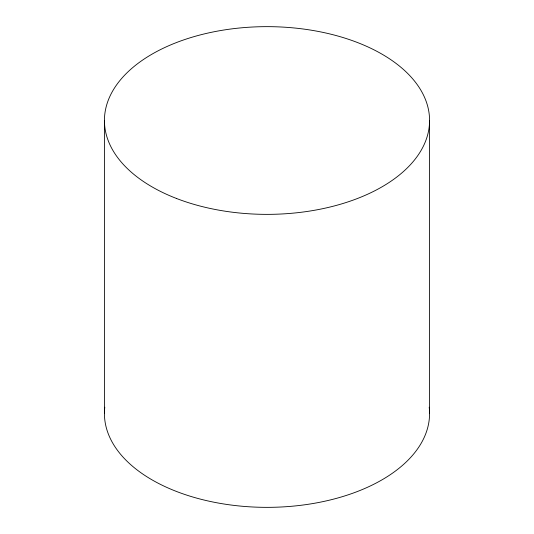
<?xml version="1.0" encoding="UTF-8"?>
<svg xmlns="http://www.w3.org/2000/svg" width="534" height="534" viewBox="0 0 534 534"><rect width="100%" height="100%" fill="white"/><g stroke="black" fill="none" stroke-linecap="round" stroke-linejoin="round"><path stroke-width="0.8" d="M429.57 120.504L429.57 413.496M104.43 120.504L104.43 413.496M429.209 407.222A162.57 93.857 0 0 1 267 507.353A162.57 93.857 0 0 1 104.791 407.222M176.494 198.474A162.57 93.857 0 0 0 429.209 126.778A162.57 93.857 0 0 0 195.297 36.272A162.57 93.857 0 0 0 176.494 198.474"/></g></svg>
